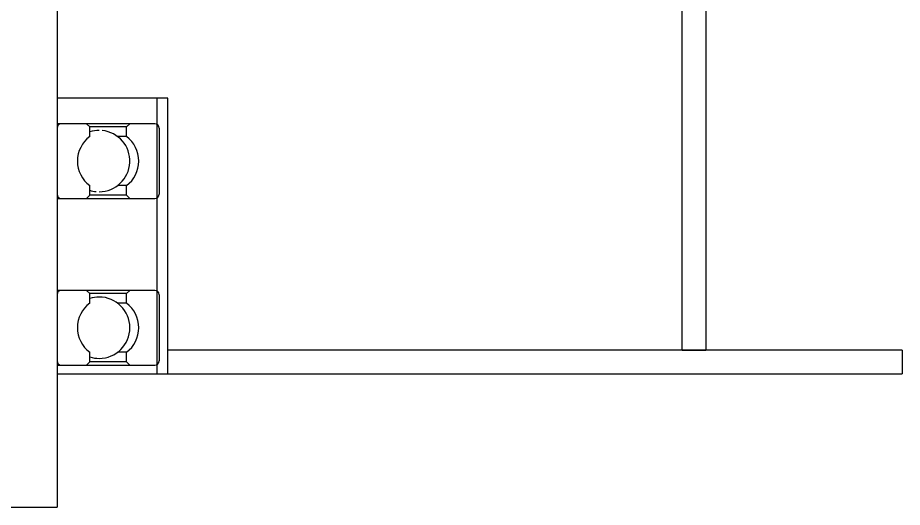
# Model space of a CAD drawing. Extents: x -3282 to 4846, y -1718 to 1845.
# Drawn here: x 4620.7 to 4845.7, y 725.9 to 850.3 of the extents above; entities that cross this region are included whole.
import ezdxf

# ---------------------------------------------------------------- set-up
doc = ezdxf.new("R2010")
doc.units = 0
doc.layers.get('0').update_dxf_attribs({"linetype": 'CONTINUOUS'})

msp = doc.modelspace()

# ---------------------------------------------------------------- linework, layer by layer
for p, q in [((4789.735918, 765.826559), (4789.735918, 1015.826559)), ((4795.735918, 1015.826559), (4795.735918, 765.826559)), ((4795.735918, 1015.826559), (4795.735918, 765.826559)), ((4630.735918, 875.86871), (4630.735918, 725.86871)), ((4658.885918, 829.826559), (4656.085918, 829.826559)), ((4631.835918, 823.368875), (4630.735918, 823.368875)), ((4630.735918, 822.268875), (4630.735918, 805.468875)), ((4638.230918, 823.368875), (4631.835918, 823.368875)), ((4649.240918, 823.368875), (4638.230918, 823.368875)), ((4639.055918, 822.543875), (4638.230918, 823.368875)), ((4648.415918, 822.543875), (4639.055918, 822.543875)), ((4639.055918, 820.108875), (4639.055918, 822.543875)), ((4648.415918, 822.543875), (4649.240918, 823.368875)), ((4648.415918, 820.108875), (4648.415918, 822.543875)), ((4655.635918, 823.368875), (4649.240918, 823.368875)), ((4656.735918, 822.268875), (4656.735918, 805.468875)), ((4648.415918, 820.108875), (4646.122618, 820.108875)), ((4639.055918, 805.193875), (4639.055918, 807.628875)), ((4648.415918, 807.628875), (4646.122618, 807.628875)), ((4648.415918, 805.193875), (4648.415918, 807.628875)), ((4630.735918, 804.368875), (4631.835918, 804.368875)), ((4631.835918, 804.368875), (4638.230918, 804.368875)), ((4638.230918, 804.368875), (4639.055918, 805.193875)), ((4638.230918, 804.368875), (4649.240918, 804.368875)), ((4648.415918, 805.193875), (4639.055918, 805.193875)), ((4649.240918, 804.368875), (4648.415918, 805.193875)), ((4649.240918, 804.368875), (4655.635918, 804.368875)), ((4631.835918, 781.015386), (4630.735918, 781.015386)), ((4638.230918, 781.015386), (4631.835918, 781.015386)), ((4649.240918, 781.015386), (4638.230918, 781.015386)), ((4639.055918, 780.190386), (4638.230918, 781.015386)), ((4648.415918, 780.190386), (4649.240918, 781.015386)), ((4655.635918, 781.015386), (4649.240918, 781.015386)), ((4630.735918, 779.915386), (4630.735918, 763.115386)), ((4648.415918, 780.190386), (4639.055918, 780.190386)), ((4639.055918, 777.755386), (4639.055918, 780.190386)), ((4648.415918, 777.755386), (4648.415918, 780.190386)), ((4656.735918, 779.915386), (4656.735918, 763.115386)), ((4648.415918, 777.755386), (4646.122618, 777.755386)), ((4639.055918, 762.840386), (4639.055918, 765.275386)), ((4648.415918, 765.275386), (4646.122618, 765.275386)), ((4648.415918, 762.840386), (4648.415918, 765.275386)), ((4658.885918, 759.826559), (4658.885918, 765.826559)), ((4845.735918, 765.826559), (4658.885918, 765.826559)), ((4789.735918, 765.826559), (4795.735918, 765.826559)), ((4845.735918, 765.826559), (4845.735918, 759.826559)), ((4638.230918, 762.015386), (4639.055918, 762.840386)), ((4648.415918, 762.840386), (4639.055918, 762.840386)), ((4649.240918, 762.015386), (4648.415918, 762.840386)), ((4630.735918, 762.015386), (4631.835918, 762.015386)), ((4631.835918, 762.015386), (4638.230918, 762.015386)), ((4636.572447, 762.015386), (4649.240918, 762.015386)), ((4649.240918, 762.015386), (4655.635918, 762.015386)), ((4656.085918, 759.826559), (4658.885918, 759.826559)), ((4658.885918, 759.826559), (4845.735918, 759.826559)), ((4610.735918, 725.86871), (4630.735918, 725.86871))]:
    msp.add_line(p, q)
at = {"color": 1}
for p, q in [((4656.085918, 829.826559), (4630.735918, 829.826559)), ((4656.085918, 829.826559), (4656.085918, 759.826559)), ((4658.885918, 759.826559), (4658.885918, 829.826559)), ((4630.735918, 759.826559), (4656.085918, 759.826559))]:
    msp.add_line(p, q, dxfattribs=at)
for centre, radius, start, end in [((4631.835918, 822.268875), 1.1, 90, 180), ((4641.458202, 813.868875), 7.8, 90, 107.951694), ((4641.458202, 813.868875), 7.8, 270, 84.482919), ((4655.635918, 822.268875), 1.1, 0, 90), ((4643.735918, 813.868875), 7.8, 126.869898, 233.130102), ((4643.735918, 813.868875), 7.8, 306.869898, 53.130102), ((4641.458202, 813.868875), 7.8, 252.048306, 264.482919), ((4631.835918, 805.468875), 1.1, 180, 270), ((4655.635918, 805.468875), 1.1, 270, 0), ((4631.835918, 779.915386), 1.1, 90, 180), ((4655.635918, 779.915386), 1.1, 0, 90), ((4641.458202, 771.515386), 7.8, 90, 107.951694), ((4641.458202, 771.515386), 7.8, 270, 90), ((4643.735918, 771.515386), 7.8, 126.869898, 233.130102), ((4643.735918, 771.515386), 7.8, 306.869898, 53.130102), ((4631.835918, 763.115386), 1.1, 180, 270), ((4641.458202, 771.515386), 7.8, 252.048306, 270), ((4655.635918, 763.115386), 1.1, 270, 0)]:
    msp.add_arc(centre, radius, start, end)

doc.saveas('drawing.dxf')
